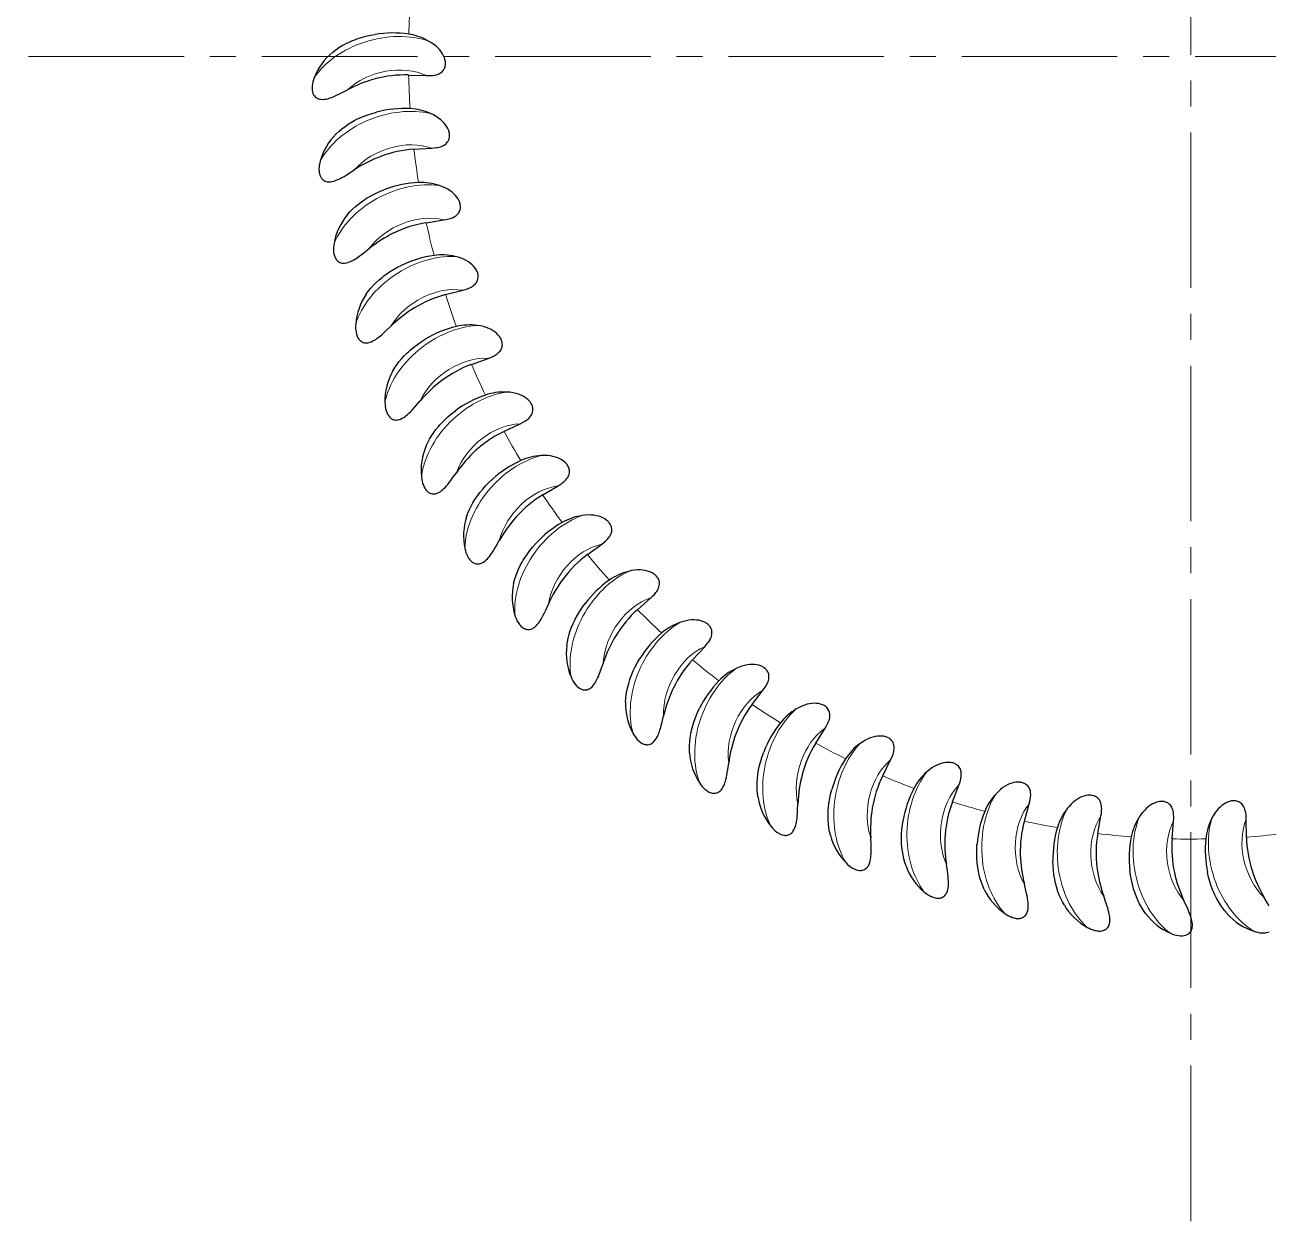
# Model space of a CAD drawing. Extents: x 89 to 633, y -13 to 440.
# Drawn here: x 548.89 to 590.86, y 181.9 to 222.28 of the extents above; entities that cross this region are included whole.
import ezdxf

# ---------------------------------------------------------------- set-up
doc = ezdxf.new("R2010")
doc.units = 0
doc.header["$LTSCALE"] = 7
doc.header["$MEASUREMENT"] = 0
doc.linetypes.add('CENTER2', pattern=[1.125, 0.75, -0.125, 0.125, -0.125])
doc.layers.add('1', color=1, linetype='CENTER2', lineweight=15)
doc.layers.add('8', color=252, linetype='CONTINUOUS', lineweight=15)

msp = doc.modelspace()

# ---------------------------------------------------------------- linework, layer by layer
at = {"layer": '1'}
for p, q in [((588.254, 181.901), (588.254, 260.105)), ((633.019, 221.211), (548.895, 221.211))]:
    msp.add_line(p, q, dxfattribs=at)
at = {"layer": '8', "lineweight": 30, "ltscale": 0.015024}
for p, q in [((561.849, 220.59), (562.449, 220.569)), ((562.027, 218.083), (562.627, 218.119)), ((562.443, 215.604), (563.037, 215.697)), ((563.093, 213.176), (563.675, 213.325)), ((563.971, 210.821), (564.536, 211.024)), ((566.376, 206.413), (566.893, 206.72)), ((567.882, 204.4), (568.367, 204.755)), ((569.572, 202.54), (570.021, 202.939)), ((571.432, 200.849), (571.841, 201.289)), ((573.444, 199.342), (573.809, 199.819)), ((575.589, 198.033), (575.908, 198.543)), ((577.85, 196.934), (578.119, 197.472)), ((580.205, 196.055), (580.421, 196.616)), ((582.633, 195.404), (582.795, 195.983)), ((585.111, 194.986), (585.217, 195.578)), ((590.131, 194.866), (590.123, 195.466))]:
    msp.add_line(p, q, dxfattribs=at)
at = {"layer": '8', "lineweight": 30, "ltscale": 0.005078}
msp.add_line((565.253, 208.646), (565.069, 208.56), dxfattribs=at)
at = {"layer": '8', "lineweight": 30, "ltscale": 0.009946}
msp.add_line((565.253, 208.646), (565.612, 208.816), dxfattribs=at)
at = {"layer": '8', "lineweight": 30, "ltscale": 0.000240923}
msp.add_line((562.279, 207.021), (562.28, 207.012), dxfattribs=at)
at = {"layer": '8', "lineweight": 30, "ltscale": 0.015025}
msp.add_line((587.618, 194.806), (587.668, 195.405), dxfattribs=at)
at = {"layer": '8', "lineweight": 30}
for points in [[(559.289, 221.361), (559.391, 221.44), (559.497, 221.513), (559.607, 221.581), (559.72, 221.643), (559.837, 221.7), (559.957, 221.752), (560.03, 221.781), (560.104, 221.808), (560.253, 221.856), (560.405, 221.898), (560.559, 221.932), (560.714, 221.96)], [(562.449, 220.569), (562.534, 220.568), (562.62, 220.572), (562.663, 220.576), (562.705, 220.581), (562.745, 220.589), (562.784, 220.598), (562.831, 220.613), (562.874, 220.631), (562.911, 220.651), (562.944, 220.672), (562.978, 220.7), (563.006, 220.728), (563.029, 220.758), (563.051, 220.794), (563.067, 220.83), (563.079, 220.867), (563.086, 220.894), (563.09, 220.922), (563.094, 220.977), (563.093, 221.009), (563.089, 221.041), (563.084, 221.075), (563.076, 221.109), (563.056, 221.175), (563.028, 221.24), (562.993, 221.305), (562.95, 221.37), (562.9, 221.434), (562.842, 221.498), (562.776, 221.56), (562.701, 221.621), (562.617, 221.68), (562.522, 221.737)], [(558.661, 220.492), (558.638, 220.426), (558.618, 220.359), (558.603, 220.29), (558.594, 220.221), (558.59, 220.151), (558.591, 220.116), (558.594, 220.082), (558.604, 220.027), (558.619, 219.974), (558.63, 219.948), (558.642, 219.924), (558.656, 219.902), (558.67, 219.882), (558.697, 219.853), (558.727, 219.827), (558.759, 219.807), (558.794, 219.791), (558.83, 219.78), (558.857, 219.773), (558.885, 219.769), (558.943, 219.766), (559, 219.77), (559.058, 219.778), (559.116, 219.791), (559.164, 219.805), (559.212, 219.82), (559.277, 219.844), (559.341, 219.871), (559.415, 219.904), (559.489, 219.939), (559.587, 219.988), (559.78, 220.089)], [(559.406, 218.607), (559.5, 218.695), (559.598, 218.778), (559.701, 218.856), (559.809, 218.929), (559.919, 218.997), (560.034, 219.06), (560.103, 219.095), (560.174, 219.129), (560.319, 219.191), (560.466, 219.247), (560.616, 219.296), (560.767, 219.339)], [(562.627, 218.119), (562.712, 218.126), (562.797, 218.138), (562.839, 218.146), (562.88, 218.156), (562.92, 218.167), (562.958, 218.18), (563.003, 218.2), (563.044, 218.221), (563.079, 218.244), (563.11, 218.269), (563.141, 218.299), (563.166, 218.331), (563.186, 218.362), (563.204, 218.4), (563.218, 218.438), (563.226, 218.475), (563.23, 218.503), (563.232, 218.531), (563.23, 218.587), (563.226, 218.619), (563.22, 218.65), (563.211, 218.683), (563.2, 218.717), (563.173, 218.78), (563.139, 218.842), (563.098, 218.904), (563.05, 218.964), (562.994, 219.023), (562.93, 219.081), (562.858, 219.137), (562.778, 219.19), (562.688, 219.241), (562.589, 219.289)], [(558.863, 217.682), (558.846, 217.615), (558.834, 217.546), (558.825, 217.476), (558.822, 217.406), (558.825, 217.336), (558.83, 217.301), (558.836, 217.267), (558.851, 217.214), (558.871, 217.163), (558.884, 217.138), (558.899, 217.115), (558.914, 217.095), (558.931, 217.076), (558.96, 217.049), (558.992, 217.027), (559.026, 217.01), (559.062, 216.997), (559.099, 216.989), (559.127, 216.985), (559.156, 216.984), (559.213, 216.987), (559.27, 216.996), (559.326, 217.01), (559.383, 217.028), (559.429, 217.046), (559.475, 217.066), (559.538, 217.096), (559.599, 217.128), (559.67, 217.169), (559.74, 217.211), (559.833, 217.269), (560.015, 217.388)], [(559.784, 215.877), (559.869, 215.973), (559.959, 216.065), (560.055, 216.152), (560.154, 216.235), (560.258, 216.313), (560.366, 216.387), (560.432, 216.429), (560.499, 216.469), (560.637, 216.545), (560.778, 216.615), (560.923, 216.678), (561.07, 216.735)], [(563.037, 215.697), (563.121, 215.712), (563.205, 215.732), (563.246, 215.744), (563.286, 215.758), (563.324, 215.773), (563.36, 215.789), (563.404, 215.813), (563.442, 215.838), (563.475, 215.865), (563.503, 215.892), (563.531, 215.925), (563.553, 215.959), (563.57, 215.992), (563.585, 216.032), (563.595, 216.07), (563.6, 216.109), (563.601, 216.137), (563.6, 216.165), (563.593, 216.22), (563.586, 216.251), (563.576, 216.282), (563.565, 216.314), (563.551, 216.346), (563.518, 216.407), (563.478, 216.466), (563.431, 216.523), (563.377, 216.578), (563.316, 216.632), (563.247, 216.683), (563.17, 216.732), (563.085, 216.778), (562.991, 216.82), (562.888, 216.858)], [(559.332, 214.905), (559.322, 214.836), (559.315, 214.766), (559.314, 214.696), (559.317, 214.626), (559.327, 214.556), (559.335, 214.522), (559.344, 214.489), (559.364, 214.437), (559.389, 214.388), (559.404, 214.365), (559.421, 214.343), (559.438, 214.324), (559.457, 214.307), (559.488, 214.283), (559.522, 214.264), (559.558, 214.251), (559.595, 214.241), (559.632, 214.237), (559.661, 214.236), (559.689, 214.237), (559.746, 214.245), (559.802, 214.26), (559.857, 214.279), (559.911, 214.302), (559.956, 214.325), (560, 214.349), (560.059, 214.385), (560.117, 214.423), (560.184, 214.47), (560.25, 214.519), (560.336, 214.585), (560.507, 214.721)], [(563.675, 213.325), (563.758, 213.348), (563.839, 213.376), (563.879, 213.392), (563.917, 213.409), (563.954, 213.427), (563.989, 213.448), (564.03, 213.475), (564.065, 213.504), (564.096, 213.534), (564.121, 213.563), (564.146, 213.599), (564.165, 213.635), (564.178, 213.669), (564.189, 213.71), (564.195, 213.75), (564.196, 213.788), (564.195, 213.816), (564.191, 213.844), (564.179, 213.898), (564.169, 213.929), (564.157, 213.959), (564.142, 213.99), (564.125, 214.02), (564.087, 214.077), (564.041, 214.132), (563.989, 214.185), (563.93, 214.235), (563.864, 214.282), (563.791, 214.327), (563.71, 214.368), (563.62, 214.405), (563.523, 214.439), (563.416, 214.466)], [(560.42, 213.194), (560.495, 213.299), (560.577, 213.399), (560.663, 213.495), (560.755, 213.587), (560.851, 213.674), (560.951, 213.758), (561.013, 213.806), (561.076, 213.853), (561.206, 213.941), (561.34, 214.024), (561.478, 214.1), (561.618, 214.171)], [(560.062, 212.184), (560.059, 212.114), (560.059, 212.044), (560.064, 211.974), (560.074, 211.905), (560.091, 211.837), (560.101, 211.804), (560.114, 211.771), (560.138, 211.721), (560.168, 211.675), (560.186, 211.654), (560.205, 211.634), (560.223, 211.616), (560.243, 211.601), (560.277, 211.58), (560.313, 211.565), (560.35, 211.554), (560.387, 211.549), (560.425, 211.548), (560.453, 211.55), (560.481, 211.554), (560.537, 211.567), (560.591, 211.586), (560.644, 211.611), (560.696, 211.64), (560.738, 211.666), (560.78, 211.694), (560.836, 211.736), (560.89, 211.779), (560.952, 211.832), (561.013, 211.887), (561.092, 211.961), (561.249, 212.112)], [(564.536, 211.024), (564.616, 211.055), (564.694, 211.091), (564.732, 211.11), (564.769, 211.131), (564.804, 211.153), (564.836, 211.176), (564.875, 211.208), (564.907, 211.24), (564.935, 211.272), (564.957, 211.304), (564.978, 211.342), (564.994, 211.379), (565.004, 211.415), (565.011, 211.457), (565.013, 211.497), (565.011, 211.535), (565.007, 211.563), (565, 211.59), (564.983, 211.643), (564.97, 211.672), (564.955, 211.701), (564.938, 211.73), (564.918, 211.759), (564.874, 211.812), (564.824, 211.863), (564.767, 211.91), (564.704, 211.954), (564.633, 211.995), (564.556, 212.032), (564.471, 212.066), (564.379, 212.095), (564.279, 212.118), (564.17, 212.136)], [(561.308, 210.585), (561.373, 210.696), (561.445, 210.803), (561.522, 210.907), (561.604, 211.007), (561.691, 211.104), (561.783, 211.196), (561.84, 211.25), (561.898, 211.302), (562.019, 211.403), (562.145, 211.498), (562.275, 211.587), (562.408, 211.671)], [(565.901, 209), (565.941, 209.041), (565.973, 209.083), (565.999, 209.123), (566.019, 209.167), (566.033, 209.21), (566.041, 209.25), (566.043, 209.279), (566.044, 209.306), (566.042, 209.334), (566.037, 209.362), (566.031, 209.388), (566.024, 209.414), (566.003, 209.464), (565.977, 209.51), (565.946, 209.554), (565.923, 209.582), (565.898, 209.609), (565.871, 209.635), (565.842, 209.66), (565.781, 209.705), (565.713, 209.745), (565.639, 209.782), (565.557, 209.814), (565.469, 209.841), (565.372, 209.863), (565.268, 209.879), (565.206, 209.884), (565.142, 209.888)], [(561.048, 209.545), (561.051, 209.475), (561.058, 209.406), (561.07, 209.336), (561.087, 209.268), (561.109, 209.202), (561.123, 209.17), (561.139, 209.139), (561.168, 209.092), (561.202, 209.049), (561.221, 209.029), (561.242, 209.011), (561.262, 208.995), (561.284, 208.982), (561.319, 208.965), (561.356, 208.952), (561.394, 208.946), (561.432, 208.944), (561.469, 208.946), (561.498, 208.951), (561.525, 208.957), (561.579, 208.976), (561.632, 209.001), (561.682, 209.03), (561.731, 209.063), (561.77, 209.094), (561.809, 209.126), (561.86, 209.172), (561.91, 209.221), (561.967, 209.279), (562.022, 209.34), (562.095, 209.421), (562.236, 209.587)], [(562.44, 208.072), (562.495, 208.188), (562.555, 208.302), (562.622, 208.413), (562.695, 208.52), (562.772, 208.624), (562.855, 208.725), (562.906, 208.784), (562.96, 208.842), (563.07, 208.954), (563.186, 209.06), (563.307, 209.161), (563.432, 209.258)], [(566.893, 206.72), (566.965, 206.765), (567.035, 206.815), (567.069, 206.841), (567.101, 206.868), (567.131, 206.897), (567.159, 206.926), (567.19, 206.964), (567.217, 207.002), (567.237, 207.039), (567.253, 207.074), (567.267, 207.115), (567.275, 207.155), (567.278, 207.192), (567.277, 207.234), (567.272, 207.274), (567.262, 207.311), (567.253, 207.338), (567.242, 207.363), (567.214, 207.412), (567.196, 207.438), (567.176, 207.463), (567.153, 207.489), (567.128, 207.514), (567.076, 207.558), (567.017, 207.597), (566.952, 207.633), (566.881, 207.665), (566.804, 207.691), (566.721, 207.713), (566.632, 207.73), (566.536, 207.741), (566.433, 207.745), (566.323, 207.742)], [(562.28, 207.012), (562.29, 206.943), (562.303, 206.874), (562.322, 206.806), (562.345, 206.74), (562.374, 206.676), (562.391, 206.646), (562.409, 206.616), (562.443, 206.572), (562.481, 206.532), (562.502, 206.514), (562.524, 206.498), (562.546, 206.485), (562.568, 206.474), (562.605, 206.46), (562.643, 206.451), (562.681, 206.448), (562.719, 206.45), (562.757, 206.456), (562.784, 206.463), (562.811, 206.472), (562.863, 206.496), (562.913, 206.525), (562.96, 206.559), (563.006, 206.597), (563.042, 206.631), (563.078, 206.667), (563.124, 206.718), (563.169, 206.771), (563.22, 206.835), (563.27, 206.9), (563.334, 206.988), (563.459, 207.166)], [(563.806, 205.677), (563.849, 205.799), (563.899, 205.918), (563.955, 206.034), (564.017, 206.148), (564.084, 206.259), (564.157, 206.368), (564.203, 206.431), (564.25, 206.494), (564.35, 206.615), (564.455, 206.732), (564.566, 206.845), (564.681, 206.952)], [(568.367, 204.755), (568.435, 204.807), (568.5, 204.863), (568.531, 204.893), (568.56, 204.923), (568.587, 204.954), (568.612, 204.985), (568.64, 205.026), (568.663, 205.066), (568.68, 205.105), (568.692, 205.142), (568.702, 205.184), (568.706, 205.224), (568.706, 205.262), (568.701, 205.304), (568.692, 205.342), (568.678, 205.379), (568.667, 205.404), (568.653, 205.429), (568.621, 205.474), (568.601, 205.499), (568.579, 205.522), (568.553, 205.545), (568.526, 205.567), (568.469, 205.606), (568.407, 205.64), (568.339, 205.67), (568.266, 205.694), (568.187, 205.714), (568.102, 205.728), (568.011, 205.736), (567.915, 205.738), (567.812, 205.732), (567.702, 205.718)], [(563.748, 204.607), (563.764, 204.539), (563.784, 204.472), (563.808, 204.406), (563.838, 204.343), (563.873, 204.282), (563.892, 204.253), (563.913, 204.226), (563.951, 204.185), (563.993, 204.149), (564.015, 204.133), (564.039, 204.119), (564.062, 204.108), (564.086, 204.099), (564.124, 204.088), (564.162, 204.084), (564.201, 204.084), (564.238, 204.089), (564.275, 204.099), (564.301, 204.109), (564.327, 204.12), (564.377, 204.149), (564.424, 204.183), (564.468, 204.221), (564.509, 204.263), (564.542, 204.301), (564.574, 204.34), (564.616, 204.395), (564.656, 204.452), (564.7, 204.52), (564.743, 204.59), (564.799, 204.684), (564.907, 204.873)], [(565.393, 203.424), (565.425, 203.549), (565.463, 203.672), (565.508, 203.793), (565.558, 203.912), (565.615, 204.029), (565.677, 204.144), (565.716, 204.212), (565.758, 204.279), (565.845, 204.409), (565.939, 204.536), (566.038, 204.658), (566.143, 204.776)], [(570.021, 202.939), (570.084, 202.997), (570.143, 203.059), (570.172, 203.092), (570.198, 203.124), (570.222, 203.158), (570.244, 203.192), (570.267, 203.235), (570.286, 203.277), (570.299, 203.317), (570.308, 203.355), (570.314, 203.398), (570.314, 203.439), (570.311, 203.476), (570.302, 203.517), (570.289, 203.555), (570.272, 203.59), (570.258, 203.614), (570.242, 203.637), (570.206, 203.679), (570.183, 203.702), (570.159, 203.723), (570.131, 203.744), (570.102, 203.763), (570.042, 203.796), (569.977, 203.824), (569.907, 203.847), (569.831, 203.865), (569.751, 203.876), (569.665, 203.882), (569.574, 203.882), (569.478, 203.874), (569.376, 203.859), (569.268, 203.835)], [(565.437, 202.353), (565.459, 202.287), (565.486, 202.222), (565.516, 202.159), (565.552, 202.098), (565.592, 202.041), (565.615, 202.014), (565.638, 201.989), (565.68, 201.952), (565.724, 201.92), (565.749, 201.906), (565.773, 201.895), (565.797, 201.886), (565.822, 201.879), (565.861, 201.872), (565.9, 201.871), (565.938, 201.875), (565.974, 201.884), (566.01, 201.897), (566.036, 201.909), (566.06, 201.923), (566.107, 201.956), (566.15, 201.995), (566.19, 202.037), (566.228, 202.083), (566.257, 202.123), (566.285, 202.165), (566.321, 202.224), (566.356, 202.285), (566.393, 202.357), (566.43, 202.43), (566.476, 202.529), (566.565, 202.728)], [(567.188, 201.331), (567.207, 201.459), (567.233, 201.585), (567.266, 201.71), (567.305, 201.833), (567.351, 201.955), (567.401, 202.075), (567.434, 202.146), (567.469, 202.217), (567.544, 202.355), (567.625, 202.49), (567.713, 202.621), (567.805, 202.749)], [(571.841, 201.289), (571.897, 201.353), (571.951, 201.42), (571.976, 201.455), (571.999, 201.49), (572.02, 201.525), (572.038, 201.561), (572.058, 201.607), (572.072, 201.65), (572.082, 201.692), (572.087, 201.73), (572.088, 201.774), (572.085, 201.814), (572.078, 201.85), (572.065, 201.891), (572.048, 201.927), (572.029, 201.96), (572.012, 201.983), (571.994, 202.004), (571.954, 202.043), (571.93, 202.063), (571.903, 202.082), (571.874, 202.1), (571.843, 202.117), (571.78, 202.144), (571.712, 202.166), (571.64, 202.182), (571.564, 202.192), (571.482, 202.196), (571.396, 202.194), (571.306, 202.185), (571.211, 202.168), (571.111, 202.143), (571.006, 202.109)], [(567.333, 200.269), (567.362, 200.206), (567.394, 200.143), (567.43, 200.084), (567.471, 200.027), (567.517, 199.974), (567.542, 199.949), (567.568, 199.926), (567.613, 199.893), (567.66, 199.866), (567.686, 199.854), (567.711, 199.845), (567.736, 199.839), (567.761, 199.834), (567.8, 199.831), (567.839, 199.834), (567.877, 199.841), (567.913, 199.854), (567.947, 199.87), (567.971, 199.885), (567.994, 199.901), (568.038, 199.938), (568.077, 199.981), (568.113, 200.027), (568.146, 200.076), (568.171, 200.119), (568.195, 200.163), (568.226, 200.225), (568.254, 200.289), (568.285, 200.364), (568.314, 200.441), (568.35, 200.543), (568.421, 200.75)], [(569.173, 199.419), (569.18, 199.547), (569.194, 199.676), (569.215, 199.803), (569.242, 199.93), (569.276, 200.055), (569.315, 200.18), (569.341, 200.254), (569.369, 200.327), (569.43, 200.472), (569.498, 200.614), (569.573, 200.753), (569.653, 200.889)], [(573.809, 199.819), (573.859, 199.888), (573.906, 199.96), (573.928, 199.997), (573.947, 200.034), (573.964, 200.071), (573.979, 200.109), (573.995, 200.156), (574.005, 200.201), (574.01, 200.243), (574.012, 200.282), (574.009, 200.325), (574.002, 200.365), (573.991, 200.4), (573.975, 200.439), (573.955, 200.474), (573.932, 200.505), (573.913, 200.526), (573.893, 200.546), (573.85, 200.581), (573.824, 200.598), (573.796, 200.614), (573.765, 200.63), (573.733, 200.643), (573.667, 200.664), (573.598, 200.68), (573.524, 200.689), (573.447, 200.691), (573.366, 200.688), (573.28, 200.677), (573.191, 200.66), (573.098, 200.634), (573.001, 200.6), (572.9, 200.556)], [(575.908, 198.543), (575.951, 198.616), (575.991, 198.692), (576.009, 198.731), (576.025, 198.77), (576.039, 198.809), (576.05, 198.848), (576.061, 198.896), (576.066, 198.941), (576.068, 198.984), (576.066, 199.023), (576.059, 199.066), (576.048, 199.104), (576.034, 199.139), (576.014, 199.176), (575.991, 199.208), (575.965, 199.237), (575.945, 199.257), (575.923, 199.274), (575.877, 199.305), (575.848, 199.32), (575.819, 199.333), (575.787, 199.346), (575.754, 199.356), (575.686, 199.371), (575.616, 199.379), (575.542, 199.381), (575.465, 199.377), (575.384, 199.366), (575.3, 199.347), (575.213, 199.321), (575.123, 199.287), (575.029, 199.243), (574.933, 199.19)], [(569.418, 198.376), (569.453, 198.315), (569.491, 198.256), (569.533, 198.2), (569.579, 198.147), (569.63, 198.099), (569.657, 198.077), (569.685, 198.056), (569.733, 198.027), (569.782, 198.005), (569.809, 197.996), (569.835, 197.989), (569.861, 197.985), (569.886, 197.983), (569.925, 197.984), (569.964, 197.99), (570, 198.001), (570.035, 198.017), (570.067, 198.036), (570.09, 198.053), (570.112, 198.072), (570.151, 198.113), (570.186, 198.159), (570.218, 198.208), (570.246, 198.26), (570.267, 198.305), (570.287, 198.352), (570.311, 198.416), (570.333, 198.482), (570.357, 198.561), (570.378, 198.639), (570.405, 198.745), (570.455, 198.957)], [(571.331, 197.704), (571.326, 197.832), (571.328, 197.961), (571.336, 198.09), (571.351, 198.219), (571.373, 198.347), (571.4, 198.475), (571.419, 198.551), (571.44, 198.627), (571.487, 198.777), (571.541, 198.924), (571.602, 199.07), (571.669, 199.212)], [(578.119, 197.472), (578.155, 197.549), (578.187, 197.629), (578.201, 197.669), (578.213, 197.709), (578.223, 197.749), (578.231, 197.789), (578.237, 197.838), (578.239, 197.884), (578.236, 197.926), (578.23, 197.964), (578.219, 198.007), (578.205, 198.044), (578.188, 198.077), (578.164, 198.112), (578.138, 198.142), (578.11, 198.169), (578.087, 198.186), (578.064, 198.202), (578.015, 198.228), (577.985, 198.24), (577.955, 198.25), (577.922, 198.259), (577.888, 198.267), (577.819, 198.275), (577.748, 198.277), (577.675, 198.272), (577.598, 198.26), (577.519, 198.241), (577.437, 198.215), (577.353, 198.181), (577.266, 198.138), (577.177, 198.086), (577.086, 198.023)], [(573.642, 196.202), (573.625, 196.329), (573.614, 196.458), (573.611, 196.587), (573.613, 196.716), (573.622, 196.846), (573.637, 196.976), (573.649, 197.053), (573.663, 197.131), (573.695, 197.284), (573.735, 197.437), (573.782, 197.587), (573.835, 197.736)], [(571.674, 196.689), (571.714, 196.631), (571.758, 196.576), (571.805, 196.525), (571.856, 196.476), (571.911, 196.433), (571.94, 196.414), (571.97, 196.396), (572.02, 196.372), (572.072, 196.354), (572.099, 196.348), (572.126, 196.344), (572.152, 196.342), (572.177, 196.342), (572.216, 196.347), (572.254, 196.357), (572.289, 196.371), (572.322, 196.39), (572.353, 196.412), (572.374, 196.431), (572.393, 196.452), (572.429, 196.497), (572.459, 196.546), (572.486, 196.598), (572.509, 196.652), (572.526, 196.699), (572.541, 196.747), (572.559, 196.814), (572.575, 196.882), (572.591, 196.962), (572.605, 197.042), (572.622, 197.15), (572.651, 197.366)], [(580.421, 196.616), (580.45, 196.696), (580.475, 196.778), (580.485, 196.82), (580.493, 196.861), (580.499, 196.902), (580.503, 196.942), (580.504, 196.991), (580.501, 197.037), (580.495, 197.079), (580.486, 197.117), (580.471, 197.158), (580.453, 197.194), (580.432, 197.225), (580.405, 197.258), (580.377, 197.285), (580.346, 197.309), (580.322, 197.324), (580.297, 197.337), (580.246, 197.358), (580.215, 197.368), (580.184, 197.375), (580.15, 197.381), (580.116, 197.385), (580.047, 197.387), (579.976, 197.382), (579.903, 197.37), (579.828, 197.351), (579.751, 197.325), (579.672, 197.291), (579.591, 197.249), (579.509, 197.198), (579.426, 197.137), (579.341, 197.067)], [(576.085, 194.926), (576.056, 195.051), (576.034, 195.178), (576.018, 195.306), (576.008, 195.436), (576.005, 195.566), (576.007, 195.696), (576.011, 195.774), (576.018, 195.853), (576.036, 196.009), (576.061, 196.164), (576.093, 196.319), (576.132, 196.471)], [(582.795, 195.983), (582.816, 196.065), (582.832, 196.15), (582.838, 196.192), (582.843, 196.234), (582.845, 196.275), (582.845, 196.315), (582.841, 196.364), (582.834, 196.41), (582.824, 196.451), (582.811, 196.488), (582.792, 196.527), (582.771, 196.561), (582.748, 196.59), (582.718, 196.62), (582.687, 196.645), (582.654, 196.665), (582.629, 196.678), (582.603, 196.689), (582.55, 196.705), (582.518, 196.712), (582.487, 196.716), (582.452, 196.719), (582.417, 196.719), (582.349, 196.715), (582.279, 196.703), (582.207, 196.684), (582.134, 196.658), (582.06, 196.625), (581.985, 196.583), (581.908, 196.534), (581.831, 196.475), (581.754, 196.407), (581.676, 196.329)], [(574.08, 195.224), (574.126, 195.17), (574.174, 195.12), (574.226, 195.073), (574.282, 195.03), (574.341, 194.992), (574.371, 194.975), (574.403, 194.961), (574.455, 194.941), (574.508, 194.928), (574.536, 194.925), (574.563, 194.923), (574.589, 194.924), (574.614, 194.926), (574.652, 194.935), (574.689, 194.948), (574.723, 194.966), (574.754, 194.988), (574.782, 195.013), (574.801, 195.034), (574.819, 195.056), (574.85, 195.105), (574.876, 195.156), (574.897, 195.211), (574.915, 195.267), (574.927, 195.315), (574.938, 195.364), (574.949, 195.433), (574.959, 195.502), (574.967, 195.583), (574.973, 195.664), (574.98, 195.773), (574.989, 195.991)], [(585.217, 195.578), (585.23, 195.662), (585.239, 195.748), (585.241, 195.791), (585.242, 195.833), (585.24, 195.874), (585.236, 195.914), (585.228, 195.963), (585.216, 196.007), (585.202, 196.047), (585.186, 196.082), (585.163, 196.12), (585.139, 196.151), (585.113, 196.178), (585.081, 196.205), (585.047, 196.227), (585.012, 196.244), (584.986, 196.254), (584.959, 196.263), (584.905, 196.274), (584.873, 196.277), (584.841, 196.279), (584.807, 196.278), (584.772, 196.276), (584.704, 196.265), (584.635, 196.246), (584.566, 196.221), (584.496, 196.188), (584.425, 196.147), (584.354, 196.099), (584.283, 196.042), (584.212, 195.977), (584.141, 195.902), (584.071, 195.816)], [(587.668, 195.405), (587.673, 195.491), (587.673, 195.576), (587.671, 195.619), (587.668, 195.661), (587.662, 195.702), (587.654, 195.741), (587.642, 195.789), (587.626, 195.832), (587.608, 195.871), (587.588, 195.904), (587.563, 195.939), (587.535, 195.969), (587.507, 195.993), (587.472, 196.017), (587.436, 196.035), (587.4, 196.049), (587.373, 196.057), (587.346, 196.063), (587.291, 196.069), (587.259, 196.069), (587.227, 196.067), (587.192, 196.064), (587.158, 196.057), (587.091, 196.04), (587.025, 196.015), (586.958, 195.983), (586.892, 195.944), (586.825, 195.897), (586.759, 195.842), (586.693, 195.779), (586.629, 195.707), (586.566, 195.625), (586.504, 195.534)], [(590.123, 195.466), (590.12, 195.552), (590.113, 195.637), (590.107, 195.68), (590.099, 195.721), (590.089, 195.761), (590.078, 195.8), (590.061, 195.846), (590.041, 195.888), (590.02, 195.924), (589.997, 195.956), (589.968, 195.988), (589.938, 196.015), (589.907, 196.036), (589.87, 196.057), (589.833, 196.071), (589.796, 196.082), (589.768, 196.087), (589.741, 196.09), (589.685, 196.091), (589.653, 196.088), (589.621, 196.084), (589.588, 196.076), (589.554, 196.067), (589.489, 196.043), (589.425, 196.012), (589.362, 195.974), (589.3, 195.929), (589.238, 195.876), (589.177, 195.815), (589.118, 195.746), (589.061, 195.668), (589.005, 195.581), (588.953, 195.484)], [(578.639, 193.888), (578.598, 194.01), (578.564, 194.134), (578.536, 194.261), (578.514, 194.388), (578.498, 194.517), (578.488, 194.647), (578.485, 194.726), (578.484, 194.804), (578.487, 194.961), (578.497, 195.119), (578.515, 195.275), (578.539, 195.431)], [(576.615, 193.994), (576.665, 193.945), (576.718, 193.9), (576.774, 193.858), (576.834, 193.82), (576.896, 193.788), (576.928, 193.774), (576.961, 193.763), (577.015, 193.748), (577.069, 193.741), (577.097, 193.74), (577.124, 193.741), (577.149, 193.744), (577.174, 193.749), (577.212, 193.761), (577.247, 193.778), (577.279, 193.799), (577.308, 193.823), (577.333, 193.851), (577.35, 193.874), (577.366, 193.898), (577.392, 193.949), (577.413, 194.002), (577.429, 194.059), (577.441, 194.116), (577.449, 194.166), (577.455, 194.216), (577.46, 194.285), (577.463, 194.354), (577.463, 194.436), (577.462, 194.518), (577.458, 194.627), (577.446, 194.844)], [(581.28, 193.098), (581.227, 193.216), (581.181, 193.336), (581.141, 193.459), (581.108, 193.584), (581.08, 193.711), (581.057, 193.839), (581.047, 193.917), (581.038, 193.995), (581.026, 194.152), (581.022, 194.309), (581.024, 194.467), (581.033, 194.624)], [(579.255, 193.011), (579.309, 192.967), (579.367, 192.927), (579.427, 192.89), (579.489, 192.859), (579.554, 192.832), (579.587, 192.822), (579.621, 192.813), (579.676, 192.804), (579.731, 192.802), (579.758, 192.804), (579.786, 192.807), (579.811, 192.813), (579.835, 192.82), (579.871, 192.836), (579.904, 192.856), (579.934, 192.88), (579.961, 192.907), (579.983, 192.937), (579.998, 192.961), (580.011, 192.986), (580.033, 193.04), (580.048, 193.095), (580.059, 193.153), (580.066, 193.211), (580.069, 193.261), (580.07, 193.311), (580.068, 193.381), (580.064, 193.45), (580.057, 193.531), (580.048, 193.613), (580.034, 193.721), (580.002, 193.936)], [(583.984, 192.562), (583.92, 192.674), (583.863, 192.79), (583.812, 192.908), (583.766, 193.03), (583.726, 193.153), (583.692, 193.279), (583.674, 193.356), (583.658, 193.432), (583.631, 193.587), (583.612, 193.744), (583.599, 193.901), (583.593, 194.058)], [(586.726, 192.286), (586.653, 192.392), (586.585, 192.501), (586.522, 192.614), (586.465, 192.731), (586.414, 192.85), (586.368, 192.972), (586.342, 193.046), (586.319, 193.121), (586.278, 193.273), (586.244, 193.427), (586.216, 193.582), (586.195, 193.738)], [(589.483, 192.272), (589.399, 192.37), (589.321, 192.472), (589.248, 192.579), (589.181, 192.69), (589.118, 192.804), (589.061, 192.921), (589.028, 192.992), (588.998, 193.065), (588.942, 193.212), (588.894, 193.361), (588.852, 193.513), (588.816, 193.667)], [(581.976, 192.283), (582.035, 192.245), (582.096, 192.21), (582.159, 192.18), (582.224, 192.154), (582.291, 192.134), (582.325, 192.127), (582.359, 192.121), (582.415, 192.118), (582.47, 192.12), (582.497, 192.125), (582.524, 192.131), (582.548, 192.139), (582.572, 192.148), (582.606, 192.167), (582.638, 192.19), (582.665, 192.217), (582.689, 192.247), (582.708, 192.279), (582.721, 192.304), (582.732, 192.331), (582.748, 192.386), (582.758, 192.442), (582.763, 192.501), (582.765, 192.56), (582.763, 192.61), (582.759, 192.66), (582.751, 192.729), (582.74, 192.797), (582.726, 192.878), (582.709, 192.958), (582.684, 193.064), (582.632, 193.275)], [(584.754, 191.817), (584.816, 191.785), (584.88, 191.756), (584.946, 191.732), (585.013, 191.712), (585.082, 191.699), (585.117, 191.695), (585.151, 191.693), (585.207, 191.694), (585.261, 191.702), (585.288, 191.709), (585.314, 191.718), (585.338, 191.728), (585.36, 191.74), (585.393, 191.762), (585.422, 191.788), (585.446, 191.817), (585.467, 191.849), (585.484, 191.883), (585.494, 191.909), (585.502, 191.937), (585.513, 191.993), (585.518, 192.05), (585.517, 192.109), (585.513, 192.168), (585.506, 192.217), (585.498, 192.267), (585.483, 192.334), (585.466, 192.402), (585.444, 192.48), (585.419, 192.558), (585.385, 192.662), (585.313, 192.867)], [(587.564, 191.618), (587.629, 191.591), (587.695, 191.569), (587.763, 191.551), (587.832, 191.538), (587.902, 191.531), (587.937, 191.53), (587.971, 191.532), (588.027, 191.538), (588.08, 191.551), (588.106, 191.561), (588.131, 191.572), (588.153, 191.584), (588.175, 191.598), (588.205, 191.623), (588.231, 191.652), (588.253, 191.683), (588.271, 191.717), (588.284, 191.752), (588.292, 191.78), (588.297, 191.808), (588.303, 191.865), (588.302, 191.922), (588.296, 191.98), (588.286, 192.039), (588.275, 192.087), (588.262, 192.136), (588.241, 192.202), (588.218, 192.267), (588.188, 192.343), (588.156, 192.419), (588.112, 192.518), (588.02, 192.716)], [(590.893, 192.54), (590.84, 192.635), (590.73, 192.823)], [(590.381, 191.686), (590.447, 191.666), (590.516, 191.65), (590.585, 191.638), (590.655, 191.632), (590.725, 191.632), (590.759, 191.635), (590.794, 191.639), (590.848, 191.651), (590.9, 191.669)]]:
    msp.add_lwpolyline(points, dxfattribs=at)
at = {"layer": '8', "lineweight": 13}
for start, end in [(175.8935, 178.3569), (181.3481, 183.8114), (186.8026, 189.2659), (192.2572, 194.7205), (197.7117, 200.175), (203.1663, 205.6296), (208.6208, 211.0841), (214.0754, 216.5387), (219.5299, 221.9932), (224.9845, 227.4478), (230.439, 232.9023), (235.8935, 238.3568), (241.3481, 243.8114), (246.8026, 249.2659), (252.2572, 254.7205), (257.7117, 260.175), (263.1663, 265.6296), (268.6208, 271.0841), (274.0754, 276.5387)]:
    msp.add_arc((588.254, 221.211), 26.413, start, end, dxfattribs=at)
at = {"layer": '8', "lineweight": 30}
for centre, radius, start, end in [((561.312, 218.232), 3.776, 81.7771, 99.1151), ((561.551, 220.015), 1.977, 60.5705, 81.228), ((560.594, 219.757), 2.068, 129.125, 159.1696), ((561.904, 216.069), 4.547, 105.1663, 117.848), ((561.724, 216.775), 3.818, 88.1275, 105.334), ((561.717, 215.684), 3.776, 87.2316, 104.5696), ((561.785, 217.482), 1.977, 66.025, 86.6825), ((560.855, 217.135), 2.066, 134.5654, 164.6385), ((562.512, 213.587), 4.547, 110.6209, 123.3026), ((562.266, 214.273), 3.818, 93.582, 110.7886), ((562.26, 214.983), 1.977, 71.4796, 92.1371), ((562.363, 213.187), 3.776, 92.6862, 110.0241), ((561.367, 214.549), 2.066, 140.0199, 170.0931), ((563.043, 211.834), 3.818, 99.0366, 116.2431), ((563.353, 211.175), 4.547, 116.0754, 128.7571), ((563.242, 210.764), 3.774, 98.1321, 115.4801), ((562.969, 212.541), 1.977, 76.9341, 97.5916), ((562.122, 212.024), 2.066, 145.4745, 175.5476), ((564.049, 209.48), 3.818, 104.4911, 121.6976), ((564.42, 208.853), 4.547, 121.53, 134.2117), ((564.349, 208.432), 3.776, 103.5953, 120.9332), ((563.908, 210.176), 1.977, 82.3887, 103.0462), ((565.273, 207.232), 3.818, 109.9377, 127.1447), ((563.114, 209.581), 2.066, 150.929, 181.0022), ((565.703, 206.644), 4.547, 126.9845, 139.6662), ((565.067, 207.912), 1.977, 87.8432, 108.5007), ((565.672, 206.218), 3.776, 109.0498, 126.3878), ((565.16, 209.853), 1.13, 293.5514, 310.9863), ((566.838, 204.94), 4.033, 124.5411, 132.3417), ((566.613, 205.269), 3.635, 115.1481, 124.5655), ((564.332, 207.244), 2.065, 156.38, 186.1951), ((567.189, 204.566), 4.547, 132.439, 145.1208), ((566.436, 205.768), 1.977, 93.2978, 113.9553), ((567.2, 204.139), 3.776, 114.5044, 131.8423), ((568.334, 203.136), 3.818, 120.8548, 138.0613), ((565.769, 205.034), 2.066, 161.8381, 191.9112), ((568.867, 202.639), 4.547, 137.8936, 150.5753), ((568.003, 203.764), 1.977, 98.7523, 119.4098), ((568.918, 202.215), 3.776, 119.9589, 137.2969), ((570.143, 201.324), 3.818, 126.3093, 143.5158), ((570.72, 200.88), 4.547, 143.3481, 156.0298), ((570.811, 200.463), 3.776, 125.4134, 142.7514), ((569.753, 201.918), 1.977, 104.2069, 124.8643), ((567.409, 202.97), 2.066, 167.2927, 197.3658), ((572.115, 199.692), 3.818, 131.7639, 148.9704), ((571.671, 200.247), 1.977, 109.6614, 130.3189), ((572.732, 199.306), 4.547, 148.8027, 161.4844), ((572.863, 198.899), 3.776, 130.868, 148.206), ((569.237, 201.071), 2.066, 172.7472, 202.8203), ((574.234, 198.256), 3.818, 137.2184, 154.4249), ((573.739, 198.766), 1.977, 115.116, 135.7734), ((574.885, 197.929), 4.547, 154.2572, 166.9389), ((575.053, 197.537), 3.776, 136.3225, 153.6605), ((571.238, 199.354), 2.066, 178.2018, 208.2749), ((576.479, 197.027), 3.818, 142.673, 159.8795), ((575.938, 197.488), 1.977, 120.5705, 141.228), ((577.361, 196.39), 3.774, 141.7684, 159.1164), ((577.159, 196.764), 4.547, 159.7118, 172.3935), ((573.392, 197.836), 2.066, 183.6563, 213.7294), ((578.831, 196.017), 3.818, 148.1195, 165.3265), ((578.249, 196.424), 1.977, 126.025, 146.6825), ((579.772, 195.467), 3.776, 147.2316, 164.5696), ((579.533, 195.82), 4.547, 165.1663, 177.848), ((581.269, 195.236), 3.818, 153.582, 170.7886), ((580.651, 195.586), 1.977, 131.4796, 152.1371), ((582.258, 194.777), 3.776, 152.6862, 170.0241), ((575.682, 196.529), 2.066, 189.1109, 219.184), ((583.77, 194.689), 3.818, 159.0366, 176.2431), ((583.121, 194.979), 1.977, 136.9341, 157.5916), ((581.986, 195.106), 4.547, 170.6209, 183.3026), ((584.798, 194.327), 3.776, 158.1407, 175.4787), ((585.638, 194.61), 1.977, 142.3887, 163.0462), ((586.311, 194.383), 3.818, 164.4911, 181.6976), ((587.369, 194.12), 3.776, 163.5953, 180.9332), ((588.178, 194.482), 1.977, 147.8432, 168.5007), ((590.719, 194.595), 1.977, 153.2978, 173.9553), ((578.086, 195.446), 2.068, 194.5795, 224.6242), ((584.496, 194.628), 4.547, 176.0754, 188.7571), ((588.87, 194.32), 3.818, 169.9457, 187.1522), ((589.948, 194.158), 3.776, 169.0498, 186.3878), ((591.424, 194.5), 3.818, 175.4002, 192.6067), ((592.512, 194.442), 3.776, 174.5044, 191.8423), ((593.948, 194.923), 3.818, 180.8548, 198.0613), ((580.58, 194.595), 2.066, 200.0199, 230.0931), ((587.04, 194.391), 4.547, 181.5299, 194.2117), ((589.594, 194.397), 4.547, 186.9845, 199.6662), ((592.137, 194.646), 4.547, 192.439, 205.1208), ((594.645, 195.136), 4.547, 197.8936, 210.5753), ((583.145, 193.987), 2.066, 205.4745, 235.5476), ((585.756, 193.624), 2.066, 210.929, 241.0022), ((588.389, 193.512), 2.066, 216.3836, 246.4567), ((591.022, 193.65), 2.066, 221.8381, 251.9113)]:
    msp.add_arc(centre, radius, start, end, dxfattribs=at)
at = {"layer": '8', "lineweight": 13, "extrusion": (0, 0, -1)}
for centre, major_axis, start_param, end_param in [((561.064, 219.866), (-2.676, -0.717), 0.676915, 2.322964), ((561.211, 219.32), (-1.903, -0.51), 0.926535, 2.451873), ((561.315, 217.287), (-2.595, -0.968), 0.676915, 2.322964), ((561.513, 216.757), (-1.846, -0.688), 0.926535, 2.451873), ((561.81, 214.745), (-2.492, -1.21), 0.676915, 2.322964), ((562.057, 214.236), (-1.772, -0.861), 0.926535, 2.451873), ((562.545, 212.26), (-2.365, -1.442), 0.676915, 2.322964), ((562.839, 211.777), (-1.682, -1.025), 0.926535, 2.451873), ((563.512, 209.857), (-2.217, -1.66), 0.676915, 2.322964), ((563.851, 209.404), (-1.577, -1.181), 0.926535, 2.451873), ((564.703, 207.556), (-2.05, -1.863), 0.676915, 2.322964), ((565.084, 207.138), (-1.458, -1.325), 0.926535, 2.451873), ((566.108, 205.38), (-1.863, -2.05), 0.676915, 2.322964), ((566.527, 204.999), (-1.325, -1.458), 0.926535, 2.451873), ((567.713, 203.346), (-1.66, -2.217), 0.676915, 2.322964), ((568.166, 203.007), (-1.181, -1.577), 0.926535, 2.451873), ((569.504, 201.475), (-1.442, -2.365), 0.676915, 2.322964), ((569.987, 201.18), (-1.025, -1.682), 0.926535, 2.451873), ((571.465, 199.782), (-1.21, -2.492), 0.676915, 2.322964), ((571.974, 199.535), (-0.861, -1.772), 0.926535, 2.451873), ((573.578, 198.283), (-0.968, -2.595), 0.676915, 2.322964), ((574.108, 198.085), (-0.688, -1.846), 0.926535, 2.451873), ((575.824, 196.992), (-0.717, -2.676), 0.676915, 2.322964), ((576.371, 196.845), (-0.51, -1.903), 0.926535, 2.451873), ((578.183, 195.92), (-0.459, -2.732), 0.676915, 2.322964), ((578.741, 195.826), (-0.327, -1.943), 0.926535, 2.451873), ((580.633, 195.077), (-0.198, -2.763), 0.676915, 2.322964), ((581.197, 195.037), (-0.141, -1.965), 0.926535, 2.451873), ((583.151, 194.471), (0.066, -2.769), 0.676915, 2.322964), ((583.717, 194.484), (0.047, -1.969), 0.926535, 2.451873), ((585.716, 194.107), (0.329, -2.75), 0.676915, 2.322964), ((586.278, 194.174), (0.234, -1.956), 0.926535, 2.451873), ((588.304, 193.989), (0.589, -2.707), 0.676915, 2.322964), ((588.857, 194.109), (0.419, -1.925), 0.926535, 2.451873), ((590.892, 194.117), (0.843, -2.638), 0.676915, 2.322964), ((591.431, 194.289), (0.6, -1.876), 0.926535, 2.451873)]:
    msp.add_ellipse(centre, major_axis=major_axis, ratio=0.707107, start_param=start_param, end_param=end_param, dxfattribs=at)

doc.saveas('drawing.dxf')
